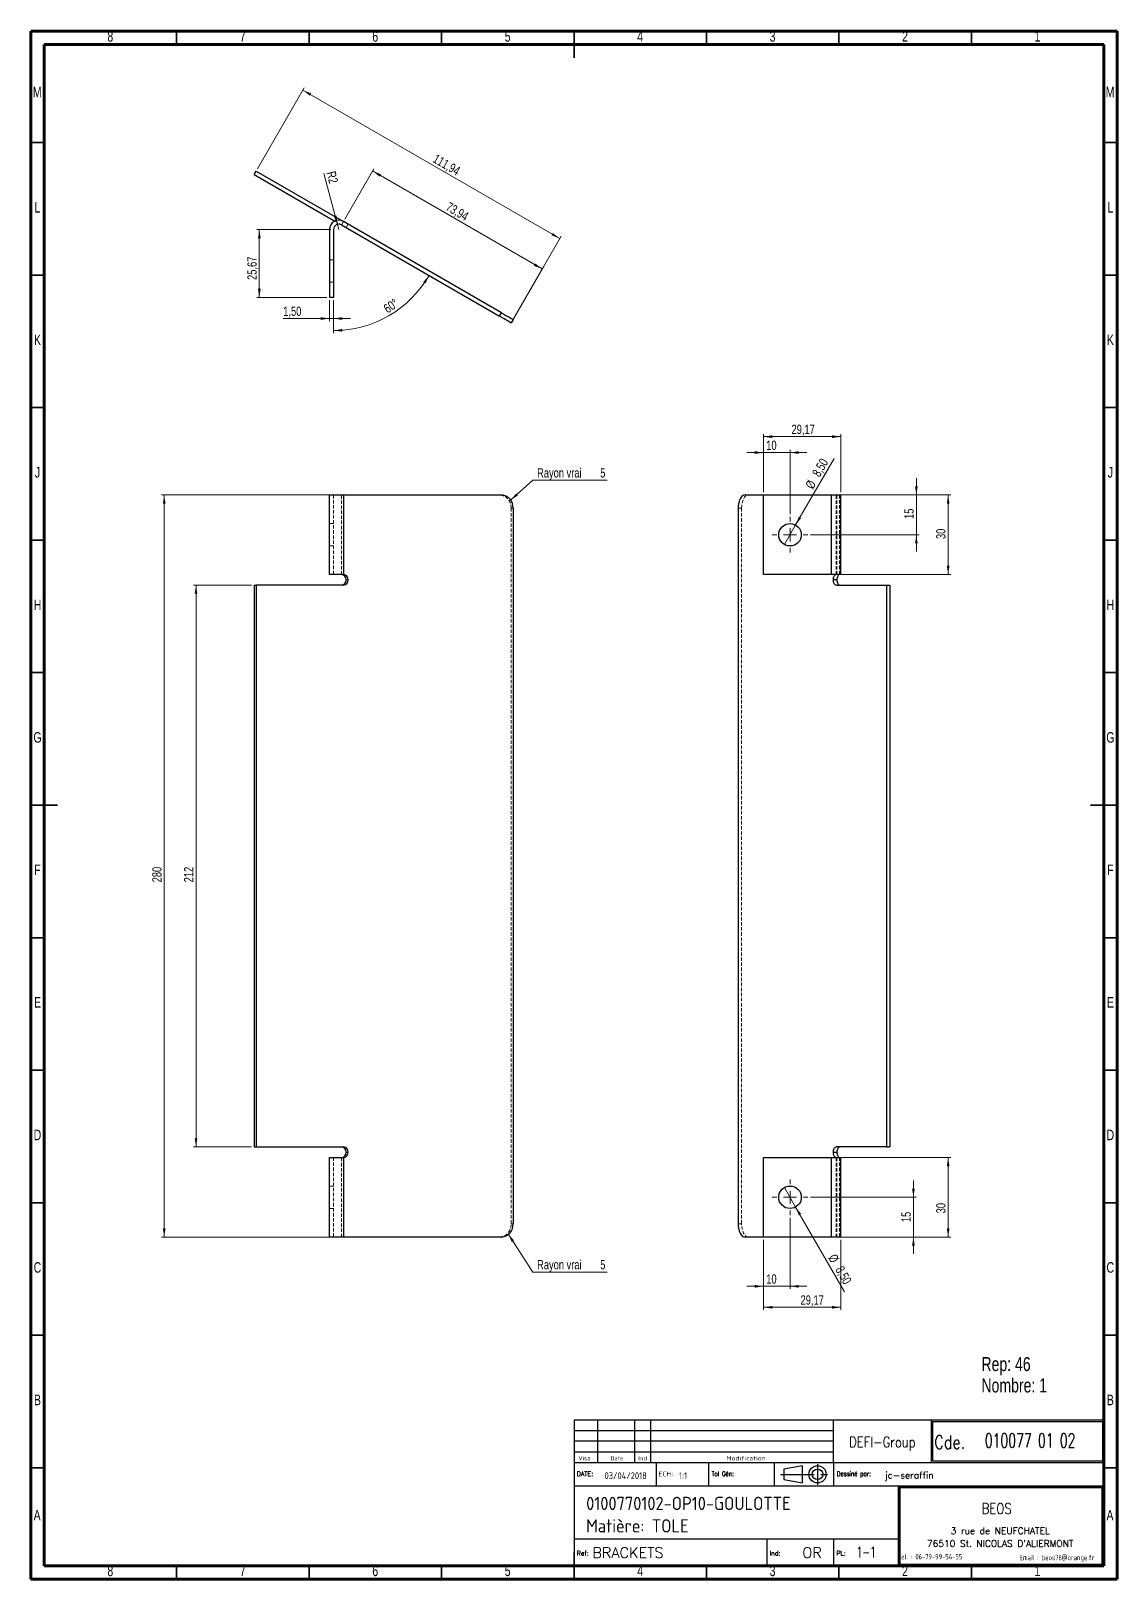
# Model space of a CAD drawing. Header units: millimetres. Extents: x 5 to 415, y 5 to 589.
import ezdxf

# ---------------------------------------------------------------- set-up
doc = ezdxf.new("R2010")
doc.units = ezdxf.units.MM
doc.linetypes.add('CENTERX2', pattern=[20.32, 12.7, -2.54, 2.54, -2.54])
doc.linetypes.add('HIDDEN', pattern=[1.905, 1.27, -0.635])
doc.layers.add('DIMENSIONS', color=176, linetype='Continuous')
doc.styles.add('SLDTEXTSTYLE0', font='TXT', dxfattribs={"width": 0.75})
doc.styles.add('SLDTEXTSTYLE1', font='ISOCP')
doc.styles.add('SLDTEXTSTYLE10', font='ISOCP', dxfattribs={"width": 1.147311})
doc.styles.add('SLDTEXTSTYLE11', font='ISOCP', dxfattribs={"width": 1.385904})
doc.styles.add('SLDTEXTSTYLE12', font='ISOCP', dxfattribs={"width": 1.246461})
doc.styles.add('SLDTEXTSTYLE13', font='ROMAND')
doc.styles.add('SLDTEXTSTYLE2', font='ROMANT', dxfattribs={"width": 0.8})
doc.styles.add('SLDTEXTSTYLE3', font='ISOCP', dxfattribs={"width": 0.8})
doc.styles.add('SLDTEXTSTYLE4', font='ROMANS', dxfattribs={"width": 0.8})
doc.styles.add('SLDTEXTSTYLE5', font='ROMANT')
doc.styles.add('SLDTEXTSTYLE6', font='ROMANS')
doc.styles.add('SLDTEXTSTYLE7', font='ROMANT', dxfattribs={"width": 0.65})
doc.styles.add('SLDTEXTSTYLE8', font='ISOCP', dxfattribs={"width": 1.446157})
doc.styles.add('SLDTEXTSTYLE9', font='ISOCP', dxfattribs={"width": 1.294402})
doc.dimstyles.new('SLDDIMSTYLE0', dxfattribs={"dimtxt": 3.5, "dimasz": 3.302, "dimexe": 0, "dimexo": 0.0625, "dimgap": 0.875, "dimtad": 1, "dimrnd": 1e-09, "dimzin": 12, "dimdsep": 46, "dimtxsty": 'SLDTEXTSTYLE0', "dimsah": 1, "dimcen": 0.09, "dimadec": 0, "dimazin": 3, "dimtfac": 1, "dimtofl": 0, "dimtmove": 0, "dimatfit": 3, "dimfxl": 1, "dimfrac": 2, "dimtolj": 1, "dimtzin": 12, "dimarcsym": 0})
doc.dimstyles.new('SLDDIMSTYLE1', dxfattribs={"dimtxt": 3.5, "dimasz": 3.302, "dimexe": 0, "dimexo": 0.0625, "dimgap": 0.875, "dimtad": 0, "dimtih": 1, "dimtoh": 1, "dimrnd": 1e-09, "dimzin": 12, "dimdsep": 46, "dimtxsty": 'SLDTEXTSTYLE0', "dimsah": 1, "dimcen": 0, "dimadec": 0, "dimazin": 3, "dimtfac": 1, "dimtofl": 0, "dimtmove": 0, "dimatfit": 3, "dimfxl": 1, "dimfrac": 2, "dimtolj": 1, "dimtzin": 12, "dimarcsym": 0})
doc.dimstyles.new('SLDDIMSTYLE2', dxfattribs={"dimtxt": 3.5, "dimasz": 3.302, "dimexe": 0, "dimexo": 0.0625, "dimgap": 0.875, "dimtad": 1, "dimdec": 4, "dimzin": 12, "dimdsep": 46, "dimtxsty": 'SLDTEXTSTYLE0', "dimsah": 1, "dimcen": 0.09, "dimazin": 3, "dimtfac": 1, "dimtofl": 0, "dimtmove": 0, "dimatfit": 3, "dimfxl": 1, "dimfrac": 2, "dimtolj": 1, "dimtzin": 12, "dimarcsym": 0})
doc.dimstyles.new('SLDDIMSTYLE3', dxfattribs={"dimtxt": 3.5, "dimasz": 3.302, "dimexe": 0, "dimexo": 0.0625, "dimgap": 0.875, "dimtad": 1, "dimrnd": 1e-09, "dimzin": 12, "dimdsep": 46, "dimtxsty": 'SLDTEXTSTYLE0', "dimsah": 1, "dimcen": 0.09, "dimadec": 0, "dimazin": 3, "dimtfac": 1, "dimtmove": 0, "dimatfit": 0, "dimfxl": 1, "dimfrac": 2, "dimtolj": 1, "dimtzin": 12, "dimarcsym": 0})
doc.dimstyles.new('SLDDIMSTYLE4', dxfattribs={"dimtxt": 3.5, "dimasz": 3.302, "dimexe": 0, "dimexo": 0.0625, "dimgap": 0.875, "dimtad": 1, "dimrnd": 1e-09, "dimzin": 12, "dimdsep": 46, "dimtxsty": 'SLDTEXTSTYLE0', "dimsah": 1, "dimcen": 0, "dimadec": 0, "dimazin": 3, "dimtfac": 1, "dimtofl": 0, "dimtmove": 0, "dimatfit": 3, "dimfxl": 1, "dimfrac": 2, "dimtolj": 1, "dimtzin": 12, "dimarcsym": 0})
doc.dimstyles.new('SLDDIMSTYLE5', dxfattribs={"dimtxt": 3.5, "dimasz": 3.302, "dimexe": 0, "dimexo": 0.0625, "dimgap": 0.875, "dimtad": 1, "dimrnd": 1e-09, "dimzin": 12, "dimdsep": 46, "dimtxsty": 'SLDTEXTSTYLE0', "dimblk1": 'NONE', "dimsah": 1, "dimcen": 0, "dimadec": 0, "dimazin": 3, "dimtfac": 1, "dimtmove": 0, "dimatfit": 3, "dimldrblk": 'NONE', "dimfxl": 1, "dimfrac": 2, "dimtolj": 1, "dimtzin": 12, "dimarcsym": 0})

# ---------------------------------------------------------------- blocks, each defined once
blk = doc.blocks.new('SW_NOTE_0')
at = {"color": 0, "linetype": 'Continuous', "lineweight": 0, "char_height": 5.292, "attachment_point": 1, "style": 'SLDTEXTSTYLE0'}
for s, insert in [('Rep: 46', (0, 6.82)), ('Nombre: 1', (0, -1.23))]:
    blk.add_mtext(s, dxfattribs=dict(at, insert=insert))
blk = doc.blocks.new('_D')
at = {"color": 7, "linetype": 'Continuous', "lineweight": 18}
for p, q in [((88.31, 380.04), (66.31, 380.04)), ((67.31, 380.04), (67.31, 168.04)), ((88.31, 168.04), (66.31, 168.04))]:
    blk.add_line(p, q, dxfattribs=at)
for points in [[(67.31, 380.04), (66.8, 376.74), (67.82, 376.74)], [(67.31, 168.04), (67.82, 171.34), (66.8, 171.34)]]:
    blk.add_solid(points, dxfattribs=at)
at = {"color": 7, "linetype": 'Continuous', "lineweight": 18, "insert": (62.8, 267.88), "char_height": 3.5, "attachment_point": 1, "rotation": 90, "style": 'SLDTEXTSTYLE0'}
blk.add_mtext('212', dxfattribs=at)
blk = doc.blocks.new('_D_1')
at = {"color": 7, "linetype": 'Continuous', "lineweight": 18}
for p, q in [((121.97, 414.04), (54.31, 414.04)), ((55.31, 414.04), (55.31, 134.04)), ((121.97, 134.04), (54.31, 134.04))]:
    blk.add_line(p, q, dxfattribs=at)
for points in [[(55.31, 414.04), (54.8, 410.74), (55.82, 410.74)], [(55.31, 134.04), (55.82, 137.34), (54.8, 137.34)]]:
    blk.add_solid(points, dxfattribs=at)
at = {"color": 7, "linetype": 'Continuous', "lineweight": 18, "insert": (50.8, 267.88), "char_height": 3.5, "attachment_point": 1, "rotation": 90, "style": 'SLDTEXTSTYLE0'}
blk.add_mtext('280', dxfattribs=at)
blk = doc.blocks.new('_D_2')
at = {"color": 7, "linetype": 'Continuous', "lineweight": 18}
for p, q in [((186, 412.02), (194.49, 419.61)), ((194.49, 419.61), (222.5, 419.61))]:
    blk.add_line(p, q, dxfattribs=at)
blk.add_solid([(186, 412.02), (188.8, 413.84), (188.13, 414.6)], dxfattribs=at)
at = {"color": 7, "linetype": 'Continuous', "lineweight": 18, "char_height": 3.5, "attachment_point": 1, "style": 'SLDTEXTSTYLE0'}
for s, insert in [('Rayon vrai', (196.08, 424.12)), ('5', (219.91, 424.12))]:
    blk.add_mtext(s, dxfattribs=dict(at, insert=insert))
blk = doc.blocks.new('_D_3')
at = {"color": 7, "linetype": 'Continuous', "lineweight": 18}
for p, q in [((185.12, 135.26), (194.49, 120.84)), ((194.49, 120.84), (222.5, 120.84))]:
    blk.add_line(p, q, dxfattribs=at)
blk.add_solid([(185.12, 135.26), (186.5, 132.21), (187.35, 132.77)], dxfattribs=at)
at = {"color": 7, "linetype": 'Continuous', "lineweight": 18, "char_height": 3.5, "attachment_point": 1, "style": 'SLDTEXTSTYLE0'}
for s, insert in [('Rayon vrai', (196.08, 125.36)), ('5', (219.91, 125.36))]:
    blk.add_mtext(s, dxfattribs=dict(at, insert=insert))
blk = doc.blocks.new('_D_4')
at = {"color": 7, "linetype": 'Continuous', "lineweight": 18}
for p, q in [((90.56, 537.1), (108.19, 567.64)), ((107.69, 566.77), (204.63, 510.8)), ((187.5, 481.13), (205.13, 511.67))]:
    blk.add_line(p, q, dxfattribs=at)
for points in [[(107.69, 566.77), (110.29, 564.68), (110.8, 565.56)], [(204.63, 510.8), (202.02, 512.89), (201.52, 512.01)]]:
    blk.add_solid(points, dxfattribs=at)
at = {"color": 7, "linetype": 'Continuous', "lineweight": 18, "insert": (158.14, 542.85), "char_height": 3.5, "attachment_point": 1, "rotation": 330, "style": 'SLDTEXTSTYLE0'}
blk.add_mtext('111,94', dxfattribs=at)
blk = doc.blocks.new('_D_5')
at = {"color": 7, "linetype": 'Continuous', "lineweight": 18}
blk.add_line((119.22, 487.53), (119.22, 475.05), dxfattribs=at)
blk.add_arc((119.22, 517.67), 41.62, 270, 330, dxfattribs=at)
for points in [[(155.26, 496.86), (153.07, 494.34), (153.92, 493.8)], [(119.22, 476.05), (122.54, 475.68), (122.5, 476.69)]]:
    blk.add_solid(points, dxfattribs=at)
at = {"color": 7, "linetype": 'Continuous', "lineweight": 18, "insert": (137.7, 485.3), "char_height": 3.5, "attachment_point": 1, "rotation": 35.14978, "style": 'SLDTEXTSTYLE0'}
blk.add_mtext('60°', dxfattribs=at)
blk = doc.blocks.new('_D_6')
at = {"color": 7, "linetype": 'Continuous', "lineweight": 18}
for p, q in [((117.72, 487.53), (117.72, 479.61)), ((119.22, 487.53), (119.22, 479.61)), ((117.72, 480.61), (100.25, 480.61)), ((119.22, 480.61), (117.72, 480.61)), ((119.22, 480.61), (125.57, 480.61))]:
    blk.add_line(p, q, dxfattribs=at)
for points in [[(117.72, 480.61), (114.42, 481.12), (114.42, 480.1)], [(119.22, 480.61), (122.52, 480.1), (122.52, 481.12)]]:
    blk.add_solid(points, dxfattribs=at)
at = {"color": 7, "linetype": 'Continuous', "lineweight": 18, "insert": (100.25, 485.12), "char_height": 3.5, "attachment_point": 1, "style": 'SLDTEXTSTYLE0'}
blk.add_mtext('1,50', dxfattribs=at)
blk = doc.blocks.new('_D_7')
at = {"color": 7, "linetype": 'Continuous', "lineweight": 18}
for q in [(115.55, 535.37), (121.22, 514.2)]:
    blk.add_line((120.7, 516.14), q, dxfattribs=at)
blk.add_solid([(120.7, 516.14), (120.34, 519.46), (119.35, 519.19)], dxfattribs=at)
at = {"color": 7, "linetype": 'Continuous', "lineweight": 18, "insert": (119.88, 536.53), "char_height": 3.5, "attachment_point": 1, "rotation": 285, "style": 'SLDTEXTSTYLE0'}
blk.add_mtext('R2', dxfattribs=at)
blk = doc.blocks.new('_D_8')
at = {"color": 7, "linetype": 'Continuous', "lineweight": 18}
for p, q in [((118.22, 514.2), (90.21, 514.2)), ((91.21, 514.2), (91.21, 488.53)), ((116.72, 488.53), (90.21, 488.53))]:
    blk.add_line(p, q, dxfattribs=at)
for points in [[(91.21, 514.2), (90.7, 510.9), (91.72, 510.9)], [(91.21, 488.53), (91.72, 491.84), (90.7, 491.84)]]:
    blk.add_solid(points, dxfattribs=at)
at = {"color": 7, "linetype": 'Continuous', "lineweight": 18, "insert": (86.7, 495.18), "char_height": 3.5, "attachment_point": 1, "rotation": 90, "style": 'SLDTEXTSTYLE0'}
blk.add_mtext('25,67', dxfattribs=at)
blk = doc.blocks.new('_D_9')
at = {"color": 7, "linetype": 'Continuous', "lineweight": 18}
for p, q in [((123.47, 518.1), (134.46, 537.15)), ((133.96, 536.28), (197.99, 499.31)), ((186.75, 479.83), (198.49, 500.18))]:
    blk.add_line(p, q, dxfattribs=at)
for points in [[(133.96, 536.28), (136.57, 534.19), (137.08, 535.07)], [(197.99, 499.31), (195.39, 501.4), (194.88, 500.52)]]:
    blk.add_solid(points, dxfattribs=at)
at = {"color": 7, "linetype": 'Continuous', "lineweight": 18, "insert": (163, 524.72), "char_height": 3.5, "attachment_point": 1, "rotation": 330, "style": 'SLDTEXTSTYLE0'}
blk.add_mtext('73,94', dxfattribs=at)
blk = doc.blocks.new('_D_10')
at = {"color": 7, "linetype": 'Continuous', "lineweight": 18}
for p, q in [((308.21, 164.04), (352.24, 164.04)), ((351.24, 134.04), (351.24, 164.04)), ((308.21, 134.04), (352.24, 134.04))]:
    blk.add_line(p, q, dxfattribs=at)
for points in [[(351.24, 164.04), (350.74, 160.74), (351.75, 160.74)], [(351.24, 134.04), (351.75, 137.34), (350.74, 137.34)]]:
    blk.add_solid(points, dxfattribs=at)
at = {"color": 7, "linetype": 'Continuous', "lineweight": 18, "insert": (346.73, 142.99), "char_height": 3.5, "attachment_point": 1, "rotation": 90, "style": 'SLDTEXTSTYLE0'}
blk.add_mtext('30', dxfattribs=at)
blk = doc.blocks.new('_D_11')
at = {"color": 7, "linetype": 'Continuous', "lineweight": 18}
for q in [(289.42, 152.72), (312.13, 113.38)]:
    blk.add_line((293.67, 145.36), q, dxfattribs=at)
blk.add_solid([(293.67, 145.36), (294.88, 142.24), (295.76, 142.75)], dxfattribs=at)
at = {"color": 7, "linetype": 'Continuous', "lineweight": 18, "char_height": 3.5, "attachment_point": 1, "rotation": 300, "style": 'SLDTEXTSTYLE0'}
for s, insert in [('%%c', (308.86, 128.04)), ('8,50', (311.55, 123.5))]:
    blk.add_mtext(s, dxfattribs=dict(at, insert=insert))
blk = doc.blocks.new('_None')
blk = doc.blocks.new('_D_12')
at = {"color": 7, "linetype": 'Continuous', "lineweight": 18}
for p, q in [((281.54, 133.04), (281.54, 106.52)), ((310.71, 133.04), (310.71, 106.52)), ((281.54, 107.52), (310.71, 107.52))]:
    blk.add_line(p, q, dxfattribs=at)
for points in [[(281.54, 107.52), (284.85, 107.02), (284.85, 108.03)], [(310.71, 107.52), (307.41, 108.03), (307.41, 107.02)]]:
    blk.add_solid(points, dxfattribs=at)
at = {"color": 7, "linetype": 'Continuous', "lineweight": 18, "insert": (295.53, 112.04), "char_height": 3.5, "attachment_point": 1, "style": 'SLDTEXTSTYLE0'}
blk.add_mtext('29,17', dxfattribs=at)
blk = doc.blocks.new('_D_13')
at = {"color": 7, "linetype": 'Continuous', "lineweight": 18}
for p, q in [((291.54, 141.29), (291.54, 114.45)), ((281.54, 133.04), (281.54, 114.45)), ((281.54, 115.45), (275.19, 115.45)), ((291.54, 115.45), (281.54, 115.45)), ((291.54, 115.45), (297.89, 115.45))]:
    blk.add_line(p, q, dxfattribs=at)
for points in [[(281.54, 115.45), (278.24, 115.95), (278.24, 114.94)], [(291.54, 115.45), (294.85, 114.94), (294.85, 115.95)]]:
    blk.add_solid(points, dxfattribs=at)
at = {"color": 7, "linetype": 'Continuous', "lineweight": 18, "insert": (282.58, 119.96), "char_height": 3.5, "attachment_point": 1, "style": 'SLDTEXTSTYLE0'}
blk.add_mtext('10', dxfattribs=at)
blk = doc.blocks.new('_D_14')
at = {"color": 7, "linetype": 'Continuous', "lineweight": 18}
for p, q in [((338.13, 149.04), (338.13, 155.39)), ((299.29, 149.04), (339.13, 149.04)), ((338.13, 149.04), (338.13, 134.04)), ((308.21, 134.04), (339.13, 134.04)), ((338.13, 134.04), (338.13, 127.69))]:
    blk.add_line(p, q, dxfattribs=at)
for points in [[(338.13, 149.04), (338.64, 152.34), (337.62, 152.34)], [(338.13, 134.04), (337.62, 130.74), (338.64, 130.74)]]:
    blk.add_solid(points, dxfattribs=at)
at = {"color": 7, "linetype": 'Continuous', "lineweight": 18, "insert": (333.62, 139.68), "char_height": 3.5, "attachment_point": 1, "rotation": 90, "style": 'SLDTEXTSTYLE0'}
blk.add_mtext('15', dxfattribs=at)
blk = doc.blocks.new('_D_15')
at = {"color": 7, "linetype": 'Continuous', "lineweight": 18}
for p, q in [((339.24, 414.04), (339.24, 420.39)), ((308.21, 414.04), (340.24, 414.04)), ((339.24, 399.04), (339.24, 414.04)), ((299.29, 399.04), (340.24, 399.04)), ((339.24, 399.04), (339.24, 392.69))]:
    blk.add_line(p, q, dxfattribs=at)
for points in [[(339.24, 414.04), (339.75, 417.34), (338.74, 417.34)], [(339.24, 399.04), (338.74, 395.74), (339.75, 395.74)]]:
    blk.add_solid(points, dxfattribs=at)
at = {"color": 7, "linetype": 'Continuous', "lineweight": 18, "insert": (334.73, 404.98), "char_height": 3.5, "attachment_point": 1, "rotation": 90, "style": 'SLDTEXTSTYLE0'}
blk.add_mtext('15', dxfattribs=at)
blk = doc.blocks.new('_D_16')
at = {"color": 7, "linetype": 'Continuous', "lineweight": 18}
for p, q in [((308.21, 414.04), (352.24, 414.04)), ((351.24, 384.04), (351.24, 414.04)), ((308.21, 384.04), (352.24, 384.04))]:
    blk.add_line(p, q, dxfattribs=at)
for points in [[(351.24, 414.04), (350.74, 410.74), (351.75, 410.74)], [(351.24, 384.04), (351.75, 387.34), (350.74, 387.34)]]:
    blk.add_solid(points, dxfattribs=at)
at = {"color": 7, "linetype": 'Continuous', "lineweight": 18, "insert": (346.73, 397.42), "char_height": 3.5, "attachment_point": 1, "rotation": 90, "style": 'SLDTEXTSTYLE0'}
blk.add_mtext('30', dxfattribs=at)
blk = doc.blocks.new('_D_17')
at = {"color": 7, "linetype": 'Continuous', "lineweight": 18}
for p, q in [((281.54, 430.04), (275.19, 430.04)), ((281.54, 415.04), (281.54, 431.04)), ((281.54, 430.04), (291.54, 430.04)), ((291.54, 406.79), (291.54, 431.04)), ((291.54, 430.04), (297.89, 430.04))]:
    blk.add_line(p, q, dxfattribs=at)
for points in [[(281.54, 430.04), (278.24, 430.55), (278.24, 429.53)], [(291.54, 430.04), (294.85, 429.53), (294.85, 430.55)]]:
    blk.add_solid(points, dxfattribs=at)
at = {"color": 7, "linetype": 'Continuous', "lineweight": 18, "insert": (282.58, 434.55), "char_height": 3.5, "attachment_point": 1, "style": 'SLDTEXTSTYLE0'}
blk.add_mtext('10', dxfattribs=at)
blk = doc.blocks.new('_D_18')
at = {"color": 7, "linetype": 'Continuous', "lineweight": 18}
for p, q in [((281.54, 415.04), (281.54, 437.04)), ((281.54, 436.04), (310.71, 436.04)), ((310.71, 415.04), (310.71, 437.04))]:
    blk.add_line(p, q, dxfattribs=at)
for points in [[(281.54, 436.04), (284.85, 435.53), (284.85, 436.55)], [(310.71, 436.04), (307.41, 436.55), (307.41, 435.53)]]:
    blk.add_solid(points, dxfattribs=at)
at = {"color": 7, "linetype": 'Continuous', "lineweight": 18, "insert": (292.12, 440.55), "char_height": 3.5, "attachment_point": 1, "style": 'SLDTEXTSTYLE0'}
blk.add_mtext('29,17', dxfattribs=at)
blk = doc.blocks.new('_D_19')
at = {"color": 7, "linetype": 'Continuous', "lineweight": 18}
for q in [(308.18, 427.85), (289.42, 395.36)]:
    blk.add_line((293.67, 402.72), q, dxfattribs=at)
blk.add_solid([(293.67, 402.72), (295.76, 405.33), (294.88, 405.83)], dxfattribs=at)
at = {"color": 7, "linetype": 'Continuous', "lineweight": 18, "char_height": 3.5, "attachment_point": 1, "rotation": 60, "style": 'SLDTEXTSTYLE0'}
for s, insert in [('8,50', (299.71, 422.28)), ('%%c', (297.12, 417.69))]:
    blk.add_mtext(s, dxfattribs=dict(at, insert=insert))
blk = doc.blocks.new('SW_CENTERMARKSYMBOL_0')
at = {"color": 0, "linetype": 'Continuous', "lineweight": 0}
for p, q in [((0, 5), (0, 6.75)), ((-5, 0), (-6.75, 0)), ((0, 0), (-2.5, 0)), ((0, 0), (0, 2.5)), ((0, 0), (0, -2.5)), ((0, 0), (2.5, 0)), ((5, 0), (6.75, 0)), ((0, -5), (0, -6.75))]:
    blk.add_line(p, q, dxfattribs=at)
blk = doc.blocks.new('SW_CENTERMARKSYMBOL_1')
at = {"color": 0, "linetype": 'Continuous', "lineweight": 0}
for p, q in [((0, 5), (0, 6.75)), ((-5, 0), (-6.75, 0)), ((0, 0), (-2.5, 0)), ((0, 0), (0, 2.5)), ((0, 0), (0, -2.5)), ((0, 0), (2.5, 0)), ((5, 0), (6.75, 0)), ((0, -5), (0, -6.75))]:
    blk.add_line(p, q, dxfattribs=at)

msp = doc.modelspace()

# ---------------------------------------------------------------- linework, layer by layer
at = {"color": 7, "linetype": 'Continuous', "lineweight": 70}
for p, q in [((5, 5), (5, 589)), ((5, 589), (415, 589)), ((415, 589), (415, 5)), ((10, 10), (10, 584)), ((10, 584), (410, 584)), ((410, 584), (410, 10)), ((410, 10), (10, 10)), ((415, 5), (5, 5))]:
    msp.add_line(p, q, dxfattribs=at)
at = {"color": 7, "linetype": 'Continuous', "lineweight": 35}
for p, q in [((60, 584), (60, 589)), ((110, 584), (110, 589)), ((160, 584), (160, 589)), ((210, 589.001), (210, 578.999)), ((210, 584), (210, 589)), ((260, 584), (260, 589)), ((310, 584), (310, 589)), ((360, 584), (360, 589)), ((10, 547), (5, 547)), ((410, 547), (415, 547)), ((10, 497), (5, 497)), ((410, 497), (415, 497)), ((10, 447), (5, 447)), ((410, 447), (415, 447)), ((10, 397), (5, 397)), ((410, 397), (415, 397)), ((10, 347), (5, 347)), ((410, 347), (415, 347)), ((4.999, 297), (15.001, 297)), ((10, 297), (5, 297)), ((415.001, 297), (404.999, 297)), ((410, 297), (415, 297)), ((10, 247), (5, 247)), ((410, 247), (415, 247)), ((10, 197), (5, 197)), ((410, 197), (415, 197)), ((10, 147), (5, 147)), ((410, 147), (415, 147)), ((10, 97), (5, 97)), ((410, 97), (415, 97)), ((10, 47), (5, 47)), ((410, 47), (415, 47)), ((210, 4.999), (210, 15.001)), ((60, 10), (60, 5)), ((110, 10), (110, 5)), ((160, 10), (160, 5)), ((210, 10), (210, 5)), ((260, 10), (260, 5)), ((310, 10), (310, 5)), ((360, 10), (360, 5))]:
    msp.add_line(p, q, dxfattribs=at)
at = {"color": 7, "linetype": 'Continuous', "lineweight": 25}
for p, q in [((89.3081, 534.93626), (90.0581, 536.2353)), ((89.3081, 534.93626), (119.72959, 517.37239)), ((90.0581, 536.2353), (122.96706, 517.2353)), ((117.71706, 514.20421), (117.71706, 488.53433)), ((119.21706, 514.20421), (119.21706, 488.53433)), ((122.21706, 515.93626), (181.91897, 481.46735)), ((182.66896, 482.76638), (122.96706, 517.2353)), ((119.21706, 488.53433), (117.71706, 488.53433)), ((181.91897, 481.46735), (182.66896, 482.76638)), ((186.99909, 480.26638), (186.2491, 478.96734)), ((117.71706, 384.03878), (117.71706, 414.03878)), ((117.71706, 414.03878), (122.96706, 414.03878)), ((122.96706, 414.03878), (122.96706, 384.03878)), ((122.96706, 414.03878), (182.66896, 414.03878)), ((186.99909, 409.03878), (186.99909, 139.03877)), ((271.97644, 409.03878), (271.97644, 139.03877)), ((274.47644, 414.03878), (281.54343, 414.03878)), ((281.54343, 384.03878), (281.54343, 414.03878)), ((281.54343, 414.03878), (307.2133, 414.03878)), ((307.2133, 384.03878), (307.2133, 414.03878)), ((307.2133, 414.03878), (310.7133, 414.03878)), ((310.7133, 384.03878), (310.7133, 414.03878)), ((89.3081, 380.03878), (89.3081, 168.03878)), ((89.3081, 380.03878), (90.0581, 380.03878)), ((90.0581, 380.03878), (90.0581, 168.03878)), ((122.96706, 380.03878), (90.0581, 380.03878)), ((122.96706, 384.03878), (117.71706, 384.03878)), ((124.69911, 382.03878), (123.94911, 382.03878)), ((307.2133, 384.03878), (281.54343, 384.03878)), ((310.7133, 384.03878), (307.2133, 384.03878)), ((309.24439, 382.03878), (307.94535, 382.03878)), ((308.94535, 380.03878), (327.94535, 380.03878)), ((327.94535, 380.03878), (327.94535, 168.03878)), ((327.94535, 380.03878), (329.24439, 380.03878)), ((329.24439, 380.03878), (329.24439, 168.03878)), ((89.3081, 168.03878), (90.0581, 168.03878)), ((90.0581, 168.03878), (122.96706, 168.03878)), ((117.71706, 134.03878), (117.71706, 164.03878)), ((117.71706, 164.03878), (122.96706, 164.03878)), ((122.96706, 164.03878), (122.96706, 134.03878)), ((123.94911, 166.03877), (124.69911, 166.03877)), ((281.54343, 134.03878), (281.54343, 164.03878)), ((281.54343, 164.03878), (307.2133, 164.03878)), ((307.2133, 134.03878), (307.2133, 164.03878)), ((307.2133, 164.03878), (310.7133, 164.03878)), ((307.94535, 166.03877), (309.24439, 166.03877)), ((327.94535, 168.03878), (308.94535, 168.03878)), ((310.7133, 134.03878), (310.7133, 164.03878)), ((327.94535, 168.03878), (329.24439, 168.03878)), ((122.96706, 134.03878), (117.71706, 134.03878)), ((182.66896, 134.03878), (122.96706, 134.03878)), ((281.54343, 134.03878), (274.47644, 134.03878)), ((307.2133, 134.03878), (281.54343, 134.03878)), ((310.7133, 134.03878), (307.2133, 134.03878))]:
    msp.add_line(p, q, dxfattribs=at)
at = {"color": 7, "linetype": 'HIDDEN', "lineweight": 18}
for p, q in [((119.72959, 517.37239), (122.21706, 515.93626)), ((122.96706, 517.2353), (122.21706, 515.93626)), ((123.94911, 514.93626), (124.69911, 516.23529)), ((119.21706, 502.78434), (117.71706, 502.78434)), ((117.71706, 494.28433), (119.21706, 494.28433)), ((182.66896, 482.76638), (181.91897, 481.46735)), ((119.21706, 414.03878), (119.21706, 384.03878)), ((122.21706, 384.03878), (122.21706, 414.03878)), ((186.2491, 409.03878), (186.99909, 409.03878)), ((186.2491, 409.03878), (186.2491, 139.03877)), ((271.97644, 409.03878), (273.27548, 409.03878)), ((273.27548, 409.03878), (273.27548, 139.03877)), ((307.2133, 414.03878), (307.2133, 384.03878)), ((308.94535, 384.03878), (308.94535, 414.03878)), ((309.2133, 384.03878), (309.2133, 414.03878)), ((310.24439, 414.03878), (310.24439, 384.03878)), ((119.21706, 403.28878), (117.71706, 403.28878)), ((117.71706, 394.78878), (119.21706, 394.78878)), ((119.21706, 164.03878), (119.21706, 134.03878)), ((122.21706, 134.03878), (122.21706, 164.03878)), ((307.2133, 164.03878), (307.2133, 134.03878)), ((308.94535, 134.03878), (308.94535, 164.03878)), ((309.2133, 134.03878), (309.2133, 164.03878)), ((310.24439, 164.03878), (310.24439, 134.03878)), ((119.21706, 153.28877), (117.71706, 153.28877)), ((117.71706, 144.78877), (119.21706, 144.78877)), ((186.99909, 139.03877), (186.2491, 139.03877)), ((273.27548, 139.03877), (271.97644, 139.03877))]:
    msp.add_line(p, q, dxfattribs=at)
at = {"color": 7, "linetype": 'Continuous', "lineweight": 25, "flags": 128}
for points in [[(186.2491, 478.96734), (186.16589, 479.01538), (185.91948, 479.15765), (185.51933, 479.38867), (184.98083, 479.69958), (184.32466, 480.07842), (183.57604, 480.51064), (182.76373, 480.97962), (181.91897, 481.46735)], [(182.66896, 482.76638), (183.51373, 482.27865), (184.32603, 481.80968), (185.07465, 481.37745), (185.73083, 480.99862), (186.26934, 480.68771), (186.66948, 480.45669), (186.91589, 480.31442), (186.99909, 480.26638)], [(274.47644, 414.03878), (273.98872, 413.94271), (273.51973, 413.65817), (273.08752, 413.19613), (272.70868, 412.57431), (272.39777, 411.81663), (272.16674, 410.9522), (272.02448, 410.01423), (271.97644, 409.03878)], [(307.94535, 382.03878), (307.96457, 382.42896), (308.02147, 382.80414), (308.11388, 383.14992), (308.23825, 383.45299), (308.38979, 383.70172), (308.56267, 383.88654), (308.75026, 384.00035), (308.94535, 384.03878)], [(308.94535, 380.03878), (308.75026, 380.07721), (308.56267, 380.19102), (308.38979, 380.37584), (308.23825, 380.62456), (308.11388, 380.92764), (308.02147, 381.27341), (307.96457, 381.64859), (307.94535, 382.03878)], [(310.24439, 384.03878), (310.0493, 384.00035), (309.86171, 383.88654), (309.68882, 383.70172), (309.53729, 383.45299), (309.41292, 383.14992), (309.32051, 382.80414), (309.2636, 382.42896), (309.24439, 382.03878)], [(309.24439, 382.03878), (309.2636, 381.64859), (309.32051, 381.27341), (309.41292, 380.92764), (309.53729, 380.62456), (309.68882, 380.37584), (309.86171, 380.19102), (310.0493, 380.07721), (310.24439, 380.03878)], [(307.94535, 166.03877), (307.96457, 166.42896), (308.02147, 166.80414), (308.11388, 167.14992), (308.23825, 167.45299), (308.38979, 167.70171), (308.56267, 167.88653), (308.75026, 168.00035), (308.94535, 168.03878)], [(308.94535, 164.03878), (308.75026, 164.07721), (308.56267, 164.19102), (308.38979, 164.37583), (308.23825, 164.62457), (308.11388, 164.92764), (308.02147, 165.27341), (307.96457, 165.6486), (307.94535, 166.03877)], [(310.24439, 168.03878), (310.0493, 168.00035), (309.86171, 167.88653), (309.68882, 167.70171), (309.53729, 167.45299), (309.41292, 167.14992), (309.32051, 166.80414), (309.2636, 166.42896), (309.24439, 166.03877)], [(309.24439, 166.03877), (309.2636, 165.6486), (309.32051, 165.27341), (309.41292, 164.92764), (309.53729, 164.62457), (309.68882, 164.37583), (309.86171, 164.19102), (310.0493, 164.07721), (310.24439, 164.03878)], [(271.97644, 139.03877), (272.02448, 138.06333), (272.16674, 137.12536), (272.39777, 136.26093), (272.70868, 135.50325), (273.08752, 134.88142), (273.51973, 134.41938), (273.98872, 134.13484), (274.47644, 134.03878)]]:
    msp.add_lwpolyline(points, dxfattribs=at)
at = {"color": 7, "linetype": 'HIDDEN', "lineweight": 18, "flags": 128}
for points in [[(273.27548, 409.03878), (273.32352, 410.01423), (273.46578, 410.9522), (273.6968, 411.81663), (274.00771, 412.57431), (274.38655, 413.19613), (274.81877, 413.65817), (275.28775, 413.94271), (275.77548, 414.03878)], [(275.77548, 134.03878), (275.28775, 134.13484), (274.81877, 134.41938), (274.38655, 134.88142), (274.00771, 135.50325), (273.6968, 136.26093), (273.46578, 137.12536), (273.32352, 138.06333), (273.27548, 139.03877)]]:
    msp.add_lwpolyline(points, dxfattribs=at)
at = {"color": 7, "linetype": 'Continuous', "lineweight": 25}
for centre in [(291.54343, 399.03878), (291.54343, 149.03878)]:
    msp.add_circle(centre, 4.25, dxfattribs=at)
for centre, radius, start, end in [((121.21706, 514.20421), 3.5, 60, 180), ((121.21706, 514.20421), 2, 60, 180), ((182.30811, 409.35127), 4.70138, 356.18891027, 85.59795161), ((122.07273, 382.16378), 1.88055, 356.18877518, 85.5981137), ((122.07272, 381.91378), 1.88055, 274.40211493, 3.81120744), ((122.82273, 382.16378), 1.88055, 356.18877518, 85.5981137), ((122.82272, 381.91378), 1.88055, 274.40211493, 3.81120744), ((122.07272, 166.16377), 1.88055, 356.18879256, 85.59788507), ((122.07273, 165.91378), 1.88055, 274.4018863, 3.81122482), ((122.82272, 166.16377), 1.88055, 356.18879256, 85.59788507), ((122.82273, 165.91378), 1.88055, 274.4018863, 3.81122482), ((182.30811, 138.72629), 4.70138, 274.40204839, 3.81108973)]:
    msp.add_arc(centre, radius, start, end, dxfattribs=at)
at = {"color": 7, "linetype": 'HIDDEN', "lineweight": 18}
for centre, start, end in [((181.55811, 409.35127), 356.18891027, 85.59795161), ((181.55811, 138.72629), 274.40204839, 3.81108973)]:
    msp.add_arc(centre, 4.70138, start, end, dxfattribs=at)
at = {"layer": 'DIMENSIONS', "color": 3}
for p, q in [((308, 65), (210, 65)), ((219, 49), (219, 65)), ((233, 49), (233, 65)), ((239, 49), (239, 65)), ((210, 61), (308, 61)), ((308, 57), (210, 57)), ((210, 53), (308, 53))]:
    msp.add_line(p, q, dxfattribs=at)
at = {"layer": 'DIMENSIONS', "color": 6}
for p, q in [((210, 65), (210, 10)), ((410, 10), (410, 65)), ((410, 40), (332.38409, 40)), ((332.38409, 40), (332.38409, 10)), ((409.8, 39.8), (332.58409, 39.8)), ((332.58409, 39.8), (332.58409, 10.2)), ((409.6, 39.6), (332.78409, 39.6)), ((332.78409, 39.6), (332.78409, 10.4)), ((409.4, 39.4), (332.98409, 39.4)), ((332.98409, 39.4), (332.98409, 10.6)), ((409.4, 10.6), (409.4, 39.4)), ((409.6, 10.4), (409.6, 39.6)), ((409.8, 10.2), (409.8, 39.8)), ((210, 10), (410, 10)), ((332.58409, 10.2), (409.8, 10.2)), ((332.78409, 10.4), (409.6, 10.4)), ((332.98409, 10.6), (409.4, 10.6))]:
    msp.add_line(p, q, dxfattribs=at)
at = {"layer": 'DIMENSIONS', "color": 1}
for p, q in [((410, 65), (308, 65)), ((308, 49), (308, 65)), ((345, 49), (345, 65)), ((345.5, 49.5), (345.5, 64.5)), ((345.5, 64.5), (409.5, 64.5)), ((409.5, 64.5), (409.5, 49.5)), ((210, 49), (410, 49)), ((241, 49), (241, 40)), ((260.73069, 49), (260.73069, 40)), ((285.62034, 49), (285.62034, 40)), ((308, 49), (308, 40)), ((409.5, 49.5), (345.5, 49.5)), ((332.38409, 40), (210, 40)), ((332.38409, 20), (210, 20)), ((282.79154, 20), (282.79154, 10)), ((308, 20), (308, 10))]:
    msp.add_line(p, q, dxfattribs=at)
at = {"layer": 'DIMENSIONS'}
for p, q in [((345.5, 49.5), (345.5, 64.5)), ((345.5, 64.5), (409.5, 64.5)), ((409.5, 64.5), (409.5, 49.5)), ((409.5, 49.5), (345.5, 49.5))]:
    msp.add_line(p, q, dxfattribs=at)
at = {"layer": 'DIMENSIONS', "color": 7}
for p, q in [((296.24368, 47.75), (289.24368, 46.5)), ((296.24368, 41.25), (296.24368, 47.75)), ((289.24368, 46.5), (289.24368, 42.5)), ((289.24368, 42.5), (296.24368, 41.25))]:
    msp.add_line(p, q, dxfattribs=at)
at = {"layer": 'DIMENSIONS', "color": 3, "linetype": 'CENTERX2'}
for p, q in [((301.93393, 48.34798), (301.93393, 40.51332)), ((287.94646, 44.5), (306.20111, 44.5))]:
    msp.add_line(p, q, dxfattribs=at)
at = {"layer": 'DIMENSIONS', "color": 7}
for radius in [3.25, 2]:
    msp.add_circle((301.93393, 44.5), radius, dxfattribs=at)

# ---------------------------------------------------------------- block references
at = {"color": 7, "linetype": 'Continuous', "lineweight": 0}
for name, p in [('SW_CENTERMARKSYMBOL_0', (291.54343, 399.03878)), ('SW_CENTERMARKSYMBOL_1', (291.54343, 149.03878)), ('SW_NOTE_0', (363.79984, 81.93203))]:
    msp.add_blockref(name, p, dxfattribs=at)

# ---------------------------------------------------------------- texts
at = {"color": 7, "linetype": 'Continuous', "lineweight": 0, "char_height": 3.96875, "attachment_point": 2, "style": 'SLDTEXTSTYLE0'}
for s, insert in [('8', (34.96004, 589.06015)), ('7', (84.96004, 589.06015)), ('6', (134.96004, 589.06015)), ('5', (184.96004, 589.06015)), ('4', (234.96004, 589.06015)), ('3', (284.96004, 589.06015)), ('2', (334.96004, 589.06015)), ('1', (384.96004, 589.06015)), ('M', (7.36174, 568.06015)), ('M', (412.36174, 568.06015)), ('L', (7.45452, 524.56015)), ('L', (412.45452, 524.56015)), ('K', (7.48852, 474.56015)), ('K', (412.48852, 474.56015)), ('J', (7.46509, 424.56015)), ('J', (412.46509, 424.56015)), ('H', (7.49035, 374.56015)), ('H', (412.49035, 374.56015)), ('G', (7.48668, 324.56015)), ('G', (412.48668, 324.56015)), ('F', (7.45774, 274.56015)), ('F', (412.45774, 274.56015)), ('E', (7.50781, 224.56015)), ('E', (412.50781, 224.56015)), ('D', (7.45269, 174.56015)), ('D', (412.45269, 174.56015)), ('C', (7.45866, 124.56015)), ('C', (412.45866, 124.56015)), ('B', (7.4706, 74.56015)), ('B', (412.4706, 74.56015)), ('A', (7.33969, 31.06015)), ('A', (412.33969, 31.06015)), ('8', (34.96004, 10.06015)), ('7', (84.96004, 10.06015)), ('6', (134.96004, 10.06015)), ('5', (184.96004, 10.06015)), ('4', (234.96004, 10.06015)), ('3', (284.96004, 10.06015)), ('2', (334.96004, 10.06015)), ('1', (384.96004, 10.06015))]:
    msp.add_mtext(s, dxfattribs=dict(at, insert=insert))
at = {"layer": 'DIMENSIONS'}
for s, insert, char_height, attachment_point, style in [('DEFI-Group', (326.4195, 58.70072), 4, 2, 'SLDTEXTSTYLE2'), ('Cde.', (346, 59.12589), 5, 1, 'SLDTEXTSTYLE2'), ('010077 01 02', (365.07785, 59.93983), 5.2916667, 1, 'SLDTEXTSTYLE7'), ('Visa', (211.6551, 51.34751), 1.567052, 1, 'SLDTEXTSTYLE12'), ('Date', (223.82407, 51.28334), 1.492431, 1, 'SLDTEXTSTYLE10'), ('Ind', (234.25446, 51.28334), 1.492431, 1, 'SLDTEXTSTYLE11'), ('Modification', (267.48919, 51.34751), 1.5670523, 1, 'SLDTEXTSTYLE8'), ('DATE:', (211.03411, 45.59841), 1.727675, 1, 'SLDTEXTSTYLE6'), ('03/04/2018', (221.53289, 45.25347), 2.5, 1, 'SLDTEXTSTYLE1'), ('ECH:', (241.91066, 45.55991), 1.814059, 1, 'SLDTEXTSTYLE9'), ('1:1', (249.61977, 45.24035), 2.5, 1, 'SLDTEXTSTYLE1'), ('Tol Gén:', (261.95157, 45.59841), 1.727675, 1, 'SLDTEXTSTYLE4'), ('Dessiné par:', (309.22087, 45.59841), 1.7276752, 1, 'SLDTEXTSTYLE4'), ('jc-seraffin', (327.35515, 45.41997), 2.5, 1, 'SLDTEXTSTYLE5'), ('0100770102-OP10-GOULOTTE', (214.60273, 36.02431), 5, 1, 'SLDTEXTSTYLE1'), ('BEOS', (369.57079, 33.59488), 4, 2, 'SLDTEXTSTYLE2'), ('Matière: TOLE', (214.60273, 27.56351), 5, 1, 'SLDTEXTSTYLE1'), ('3 rue de NEUFCHATEL', (370.90924, 24.44835), 2.5, 2, 'SLDTEXTSTYLE13'), ("76510 St. NICOLAS D'ALIERMONT", (370.90254, 19.62324), 2.5, 2, 'SLDTEXTSTYLE13'), ('Ref:', (211.03411, 15.59841), 1.727675, 1, 'SLDTEXTSTYLE6'), ('BRACKETS', (216.90435, 16.95138), 4, 1, 'SLDTEXTSTYLE5'), ('Ind:', (283.82565, 15.59841), 1.727675, 1, 'SLDTEXTSTYLE6'), ('OR', (296.19394, 16.95138), 4, 1, 'SLDTEXTSTYLE5'), ('PL:', (309.03411, 15.59841), 1.727675, 1, 'SLDTEXTSTYLE6'), ('1-1', (316.65089, 17.17305), 4, 1, 'SLDTEXTSTYLE7'), ('Tel. : 06-79-99-54-55', (344.36027, 14.42858), 2, 2, 'SLDTEXTSTYLE3'), ('Email : beos76@orange.fr', (392.37248, 14.0972), 2, 2, 'SLDTEXTSTYLE3')]:
    msp.add_mtext(s, dxfattribs=dict(at, insert=insert, char_height=char_height, attachment_point=attachment_point, style=style))

# ---------------------------------------------------------------- dimensions: what is measured, and where the dimension line sits
at = {"color": 7, "linetype": 'Continuous', "lineweight": 18}
for base, p1, p2, angle, dimstyle, picture, middle in [((204.62948, 510.80311), (90.0581, 536.23529), (186.99909, 480.26638), 330, 'SLDDIMSTYLE0', '_D_4', (162.04482, 535.38938)), ((197.99469, 499.31132), (122.96706, 517.23529), (186.24909, 478.96735), 330, 'SLDDIMSTYLE0', '_D_9', (165.78713, 517.90637)), ((91.21011, 488.53433), (119.21706, 514.20421), (117.71706, 488.53433), 90, 'SLDDIMSTYLE3', '_D_8', (91.21011, 500.99874)), ((339.24439, 414.03878), (298.29343, 399.03878), (307.2133, 414.03878), 90, 'SLDDIMSTYLE3', '_D_15', (339.24439, 407.56321)), ((55.3081, 134.03878), (122.96706, 414.03878), (122.96706, 134.03878), 90, 'SLDDIMSTYLE0', '_D_1', (55.3081, 271.75571)), ((351.24439, 414.03878), (307.2133, 384.03878), (307.2133, 414.03878), 90, 'SLDDIMSTYLE0', '_D_16', (351.24439, 400.00909)), ((67.3081, 168.03878), (89.3081, 380.03878), (89.3081, 168.03878), 90, 'SLDDIMSTYLE0', '_D', (67.3081, 271.75571)), ((351.24439, 164.03878), (307.2133, 134.03878), (307.2133, 164.03878), 90, 'SLDDIMSTYLE0', '_D_10', (351.24439, 145.57554)), ((338.1315, 134.03878), (298.29343, 149.03878), (307.2133, 134.03878), 90, 'SLDDIMSTYLE3', '_D_14', (338.1315, 142.26509))]:
    dim = msp.add_linear_dim(base=base, p1=p1, p2=p2, angle=angle, dimstyle=dimstyle, dxfattribs=at)
    dim.commit()
    dim.dimension.update_dxf_attribs({"geometry": picture, "text_midpoint": middle, "dimtype": 160})
dim = msp.add_radius_dim(center=(121.21706, 514.20421), mpoint=(120.69942, 516.13606), dimstyle='SLDDIMSTYLE4', dxfattribs=at)
dim.commit()
dim.dimension.update_dxf_attribs({"geometry": '_D_7', "text_midpoint": (116.19665, 532.9407), "dimtype": 164})
dim = msp.add_angular_dim_2l(base=(140.02519, 481.62757), line1=((119.21706, 488.53433), (119.21706, 514.20421)), line2=((122.21706, 515.93626), (186.24909, 478.96735)), dimstyle='SLDDIMSTYLE2', dxfattribs=at)
dim.commit()
dim.dimension.update_dxf_attribs({"geometry": '_D_5', "text_midpoint": (143.1762, 483.64078), "dimtype": 162})
for base, p1, p2, dimstyle, picture, middle in [((117.71706, 480.61105), (119.21706, 488.53433), (117.71706, 488.53433), 'SLDDIMSTYLE3', '_D_6', (104.78022, 480.61105)), ((310.7133, 436.03878), (281.54343, 414.03878), (310.7133, 414.03878), 'SLDDIMSTYLE0', '_D_18', (297.943, 436.03878)), ((291.54343, 430.03878), (281.54343, 414.03878), (291.54343, 405.78878), 'SLDDIMSTYLE3', '_D_17', (285.17081, 430.03878)), ((281.54343, 115.44525), (291.54343, 142.28878), (281.54343, 134.03878), 'SLDDIMSTYLE3', '_D_13', (285.17081, 115.44525)), ((310.7133, 107.52378), (281.54343, 134.03878), (310.7133, 134.03878), 'SLDDIMSTYLE0', '_D_12', (301.35324, 107.52378))]:
    dim = msp.add_linear_dim(base=base, p1=p1, p2=p2, dimstyle=dimstyle, dxfattribs=at)
    dim.commit()
    dim.dimension.update_dxf_attribs({"geometry": picture, "text_midpoint": middle, "dimtype": 160})
for p1, p2, picture, middle in [((289.41843, 395.35817), (293.66843, 402.71939), '_D_19', (304.66845, 421.77198)), ((289.41843, 152.71939), (293.66843, 145.35817), '_D_11', (308.60563, 119.48621))]:
    dim = msp.add_diameter_dim_2p(p1=p1, p2=p2, dimstyle='SLDDIMSTYLE5', dxfattribs=at)
    dim.commit()
    dim.dimension.update_dxf_attribs({"geometry": picture, "text_midpoint": middle, "dimtype": 163})
for center, mpoint, picture, middle in [((182.66897, 409.03878), (186.00279, 412.0207), '_D_2', (209.28564, 422.38845)), ((182.66897, 139.03878), (185.12454, 135.25853), '_D_3', (209.28564, 123.6219))]:
    dim = msp.add_radius_dim(center=center, mpoint=mpoint, text='Rayon vrai<>', dimstyle='SLDDIMSTYLE1', dxfattribs=at)
    dim.commit()
    dim.dimension.update_dxf_attribs({"geometry": picture, "text_midpoint": middle, "dimtype": 164})

doc.saveas('drawing.dxf')
